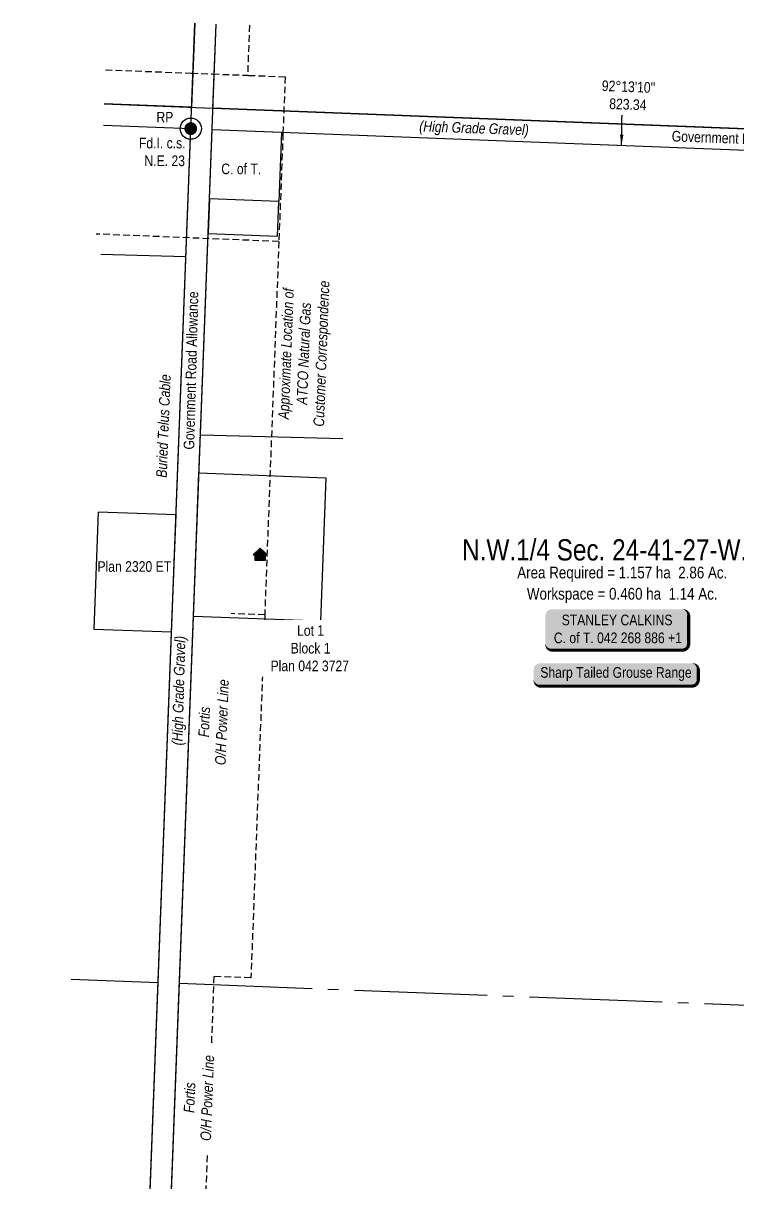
# Model space of a CAD drawing. Extents: x 311053 to 317465, y 5818876 to 5828373.
# Drawn here: x 311941 to 312614, y 5824868 to 5825960 of the extents above; entities that cross this region are included whole.
import ezdxf
from ezdxf.enums import TextEntityAlignment as Align

# ---------------------------------------------------------------- set-up
doc = ezdxf.new("R2010")
doc.units = 0
doc.header["$LTSCALE"] = 5
doc.linetypes.add('foc-QUARTERLINE', pattern=[33, 25, -3, 2, -3])
doc.linetypes.add('UG_PIPE', pattern=[1.875, 1.25, -0.625])
for name, color, linetype in [('35', 37, 'Continuous'), ('AS-OWNER', 7, 'Continuous'), ('AS-PIPE-UG', 44, 'UG_PIPE'), ('AS-PIPE-UG-T', 44, 'Continuous'), ('AS-POWER', 104, 'foc-POWER'), ('AS-POWER-T', 104, 'Continuous'), ('AS-RESIDENCE', 14, 'Continuous'), ('AS-TELEPHONE', 224, 'foc-TEL'), ('AS-TELEPHONE-T', 224, 'Continuous'), ('AS-TELUS', 224, 'foc-TEL'), ('AS-WILDLIFE-BLOCK', 131, 'Continuous'), ('C-SYMBOL', 7, 'Continuous'), ('L-AREAREQUIRED', 7, 'Continuous'), ('L-AREAWORK', 5, 'Continuous'), ('L-BD', 7, 'Continuous'), ('L-MON', 1, 'Continuous'), ('L-ROAD-T', 7, 'Continuous'), ('L-SEC', 7, 'Continuous'), ('L-SECQ', 8, 'foc-QUARTERLINE'), ('L-TITLEDB', 4, 'Continuous'), ('L-TITLEDB-T', 4, 'Continuous')]:
    doc.layers.add(name, color=color, linetype=linetype)
doc.layers.add('T-TEXT', color=48, linetype='Continuous', lineweight=18)
doc.styles.add('100L', font='ARIALN.TTF', dxfattribs={"height": 11})
doc.styles.add('175L', font='ARIALN.TTF', dxfattribs={"height": 20})
doc.styles.add('80', font='ARIALN.TTF', dxfattribs={"height": 10})
doc.styles.add('80CG', font='ARIALN.TTF', dxfattribs={"height": 10})
doc.styles.add('80L', font='ARIALN.TTF', dxfattribs={"height": 10})
doc.styles.add('80LS', font='ARIALNI.TTF', dxfattribs={"height": 10})
doc.styles.add('foc-LtypeFont', font='ARIALN.TTF', dxfattribs={"height": 7.35})
doc.linetypes.add('foc-POWER', pattern='A,6,-1,["P",foc-LtypeFont,S=0.2,R=0,X=-0.625,Y=-0.75],-1.24,4', length=12.24)
doc.linetypes.add('foc-TEL', pattern='A,2,-1,["T",foc-LtypeFont,S=0.2,R=0,X=-0.425,Y=-0.75],-1.24,8', length=12.24)
doc.linetypes.add('foc-TEL-NOLINE', pattern='A,0,-2,["T",foc-LtypeFont,S=0.2,R=0,X=-0.425,Y=-0.75],-10.24', length=12.24)
doc.dimstyles.new('Compass 5 000', dxfattribs={"dimscale": 5, "dimtxt": 9, "dimasz": 2, "dimexe": 0.2, "dimexo": 0.0625, "dimgap": 0.5, "dimtad": 0, "dimtih": 1, "dimtoh": 1, "dimzin": 0, "dimdsep": 46, "dimtxsty": '80CG', "dimcen": 0.1, "dimse1": 1, "dimse2": 1, "dimclrd": 256, "dimclrt": 256, "dimaunit": 1, "dimadec": 4, "dimazin": 0, "dimtfac": 0.06, "dimtofl": 0, "dimtmove": 0, "dimatfit": 1, "dimfxl": 0.2, "dimtolj": 1, "dimtzin": 0, "dimlwd": -1, "dimarcsym": 0})

# ---------------------------------------------------------------- blocks, each defined once
blk = doc.blocks.new('fdia')
at = {"color": 255, "const_width": 1}
blk.add_lwpolyline([(-0.5, 0, 1), (0.5, 0, 1)], format="xyb", close=True, dxfattribs=at)
blk = doc.blocks.new('Fdiaa')
blk.add_blockref('fdia', (0, 0))
blk = doc.blocks.new('fdib')
at = {"color": 1, "const_width": 1.6}
blk.add_lwpolyline([(-0.4, 0, 1), (0.4, 0, 1)], format="xyb", close=True, dxfattribs=at)
at = {"color": 1}
blk.add_circle((0, 0), 0.8, dxfattribs=at)
blk = doc.blocks.new('Fdibb')
blk.add_blockref('fdib', (0, 0))
blk = doc.blocks.new('fdicc')
for name in ['Fdibb', 'Fdiaa']:
    blk.add_blockref(name, (0, 0))
blk = doc.blocks.new('FDI')
blk.add_blockref('fdicc', (0, 0))
blk = doc.blocks.new('*U394')
h = blk.add_hatch(color=59)
edge = h.paths.add_edge_path()
edge.add_line((-61.5, -20), (61.5, -20))
edge.add_arc((61.5, -14), 6, 270, 360)
edge.add_line((67.5, -14), (67.5, 12.5))
edge.add_arc((61.5, 12.5), 6, 0, 90)
edge.add_line((61.5, 18.5), (-61.5, 18.5))
edge.add_arc((-61.5, 12.5), 6, 90, 180)
edge.add_line((-67.5, 12.5), (-67.5, -14))
edge.add_arc((-61.5, -14), 6, 180, 270)
at = {"color": 1, "flags": 128}
blk.add_lwpolyline([(-61.5, -20, 3, 3, 0), (61.5, -20, 3, 3, 0.414214), (67.5, -14, 3, 3, 0), (67.5, 12.5, 3, 0, 0.414214), (61.5, 18.5, 0, 0, 0), (-61.5, 18.5, 0, 0, 0.414214), (-67.5, 12.5, 0, 0, 0), (-67.5, -14, 0, 3, 0.414214)], format="xyseb", close=True, dxfattribs=at)
blk.add_lwpolyline([(-32.2, -14.5, 0, 7.5, 0), (0, 0, 0, 0, 0)], format="xyseb", dxfattribs=at)
at = {"color": 1, "style": '80'}
blk.add_attdef('ENTER_TEXT_001', (-36, -5), '', height=10, dxfattribs=at)
blk = doc.blocks.new('*U393')
h = blk.add_hatch(color=255)
edge = h.paths.add_edge_path()
edge.add_line((-71.5, -11.5), (71.5, -11.5))
edge.add_arc((71.5, -5.5), 6, 270, 360)
edge.add_line((77.5, -5.5), (77.5, 4))
edge.add_arc((71.5, 4), 6, 0, 90)
edge.add_line((71.5, 10), (-71.5, 10))
edge.add_arc((-71.5, 4), 6, 90, 180)
edge.add_line((-77.5, 4), (-77.5, -5.5))
edge.add_arc((-71.5, -5.5), 6, 180, 270)
at = {"color": 131, "flags": 128}
blk.add_lwpolyline([(-71.5, -11.5, 3, 3, 0), (71.5, -11.5, 3, 3, 0.414214), (77.5, -5.5, 3, 3, 0), (77.5, 4, 3, 0, 0.414214), (71.5, 10, 0, 0, 0), (-71.5, 10, 0, 0, 0.414214), (-77.5, 4, 0, 0, 0), (-77.5, -5.5, 0, 3, 0.414214)], format="xyseb", close=True, dxfattribs=at)
at = {"color": 131, "style": '80'}
blk.add_attdef('ENTER_TEXT_001', (-36, -5), '', height=10, dxfattribs=at)
blk = doc.blocks.new('RP')
at = {"layer": '35', "color": 3}
blk.add_circle((0, 0), 10, dxfattribs=at)
at = {"layer": '35', "color": 3, "style": '80'}
blk.add_attdef('RP_001', (-32.4, 5.8), '', height=10, dxfattribs=at)
blk = doc.blocks.new('res_occ')
for points in [[(0.1, 0.89), (-1.26, -0.37), (1.46, -0.37)], [(-0.9, -1.43), (1.1, -1.43), (1.1, -0.37), (-0.9, -0.37)]]:
    blk.add_hatch(color=14).paths.add_polyline_path(points)
at = {"color": 14}
for points in [[(0.1, 0.89), (-1.26, -0.37), (1.46, -0.37)], [(-0.9, -1.43), (1.1, -1.43), (1.1, -0.37), (-0.9, -0.37)]]:
    blk.add_lwpolyline(points, close=True, dxfattribs=at)

msp = doc.modelspace()

# ---------------------------------------------------------------- linework, layer by layer
at = {"layer": 'AS-PIPE-UG'}
for p, q in [((312153.824, 5825957.933), (312152.049, 5825910.814)), ((312181.545, 5825754.241), (312009.321, 5825761.325)), ((312168.199, 5825402.647), (312136.652, 5825403.845))]:
    msp.add_line(p, q, dxfattribs=at)
for points in [[(312018.173, 5825915.984), (312098.974, 5825912.86)], [(312098.974, 5825912.86), (312099.124, 5825912.854), (312119.073, 5825912.082), (312151.899, 5825910.819), (312152.049, 5825910.814)], [(312152.049, 5825910.814), (312152.199, 5825910.808), (312153.053, 5825910.775), (312187.421, 5825909.455), (312185.404, 5825855.907)], [(312185.404, 5825855.907), (312181.545, 5825754.241), (312168.199, 5825402.647), (312155.22, 5825060.707), (312120.346, 5825062.052), (312103.529, 5824619.04)]]:
    msp.add_lwpolyline(points, dxfattribs=at)
at = {"layer": 'AS-POWER', "flags": 128}
for points in [[(311959.937, 5821718.324), (312122.475, 5825959.125)], [(312016.959, 5825883.895), (312119.443, 5825879.922), (313754.647, 5825816.598), (313757.589, 5825894.488)]]:
    msp.add_lwpolyline(points, dxfattribs=at)
at = {"layer": 'AS-TELEPHONE', "linetype": 'foc-TEL-NOLINE', "flags": 128}
msp.add_lwpolyline([(312118.671, 5825859.818), (313060.706, 5825823.303)], dxfattribs=at)
at = {"layer": 'AS-TELUS', "flags": 128}
for points in [[(311940.666, 5821751.304), (311974.493, 5822623.691), (312102.222, 5825959.896)], [(312093.95, 5825739.801), (312013.679, 5825742.192)], [(312107.658, 5825572.06), (312241.825, 5825568.762)]]:
    msp.add_lwpolyline(points, dxfattribs=at)
at = {"layer": 'L-SEC'}
for p, q in [((312016.199, 5825863.794), (312098.574, 5825860.601)), ((312037, 5824252.164), (312098.574, 5825860.601)), ((312057.1, 5824251.395), (312118.674, 5825859.832)), ((312098.574, 5825860.601), (312098.561, 5825860.571)), ((312118.674, 5825859.822), (313723.741, 5825797.599))]:
    msp.add_line(p, q, dxfattribs=at)
at = {"layer": 'L-SEC', "flags": 128}
for points in [[(312102.375, 5825959.89), (312099.343, 5825880.701), (312016.959, 5825883.895)], [(313727.536, 5825898.061), (313724.501, 5825817.7), (312119.443, 5825879.922), (312122.475, 5825959.125)]]:
    msp.add_lwpolyline(points, dxfattribs=at)
at = {"layer": 'L-SECQ'}
for p, q in [((311985.781, 5825059.54), (312067.787, 5825056.383)), ((312087.887, 5825055.608), (313693.382, 5824993.783))]:
    msp.add_line(p, q, dxfattribs=at)
at = {"layer": 'L-TITLEDB', "flags": 128}
for points in [[(312118.671, 5825859.818), (312183.993, 5825857.306), (312181.513, 5825791.982), (312116.19, 5825794.493), (312118.671, 5825859.818)], [(312116.191, 5825794.494), (312114.951, 5825761.832), (312180.274, 5825759.321), (312181.514, 5825791.983)], [(312106.289, 5825536.298), (312225.914, 5825531.749), (312220.789, 5825396.684), (312101.197, 5825401.238), (312106.289, 5825536.298)], [(312084.644, 5825496.73), (312011.278, 5825499.518), (312007.094, 5825389.294), (312080.46, 5825386.506), (312084.644, 5825496.73)]]:
    msp.add_lwpolyline(points, dxfattribs=at)

# ---------------------------------------------------------------- block references
at = {"layer": '35', "linetype": 'Continuous', "xscale": 0.9998991, "yscale": 0.9998991, "zscale": 0.9998991}
msp.add_blockref('RP', (312098.561, 5825860.571), dxfattribs=at).add_auto_attribs({'RP_001': 'RP'})
at = {"layer": 'AS-OWNER', "color": 3}
ref = msp.add_blockref('*U394', (312500.139, 5825389.418), dxfattribs=dict(at, xscale=0.9998991, yscale=0.9998991, zscale=0.9998991))
ref.add_attrib('ENTER_TEXT_001', 'STANLEY CALKINS', (312447.985, 5825392.837), dxfattribs={"layer": '0', "color": 1, "height": 9.99899, "style": '80'})
ref.add_attrib('ENTER_TEXT_002', 'C. of T. 042 268 886 +1', (312440.578, 5825375.994), dxfattribs={"layer": '0', "color": 1, "height": 9.99899, "style": '80'})
at = {"layer": 'AS-RESIDENCE', "linetype": 'Continuous', "xscale": 4.999495499999947, "yscale": 4.999495499999947, "zscale": 4.999495499999947}
msp.add_blockref('res_occ', (312163.469, 5825461.153), dxfattribs=at)
at = {"layer": 'AS-WILDLIFE-BLOCK', "color": 3}
ref = msp.add_blockref('*U393', (312499.152, 5825347.038), dxfattribs=at)
ref.add_attrib('ENTER_TEXT_001', 'Sharp Tailed Grouse Range', (312427.818, 5825343.419), dxfattribs={"layer": '0', "color": 131, "height": 10, "style": '80'})
at = {"layer": 'L-MON', "xscale": 4.999495499999933, "yscale": 4.999495499999933, "zscale": 4.999495499999933}
msp.add_blockref('FDI', (312098.561, 5825860.571), dxfattribs=at)

# ---------------------------------------------------------------- texts
at = {"layer": 'AS-PIPE-UG-T', "insert": (312180.596, 5825578.359), "char_height": 9.99899, "attachment_point": 1, "rotation": 87.826183, "style": '80L'}
msp.add_mtext_dynamic_manual_height_columns('\\pi8.6795;{\\fArial Narrow|b0|i1|c0|p34;Approximate Location of \\P\\pi23.146;ATCO Natural Gas \\P\\pi3.0968;Customer Correspondence }', width=142.38731, gutter_width=50, heights=[0], dxfattribs=at)
at = {"layer": 'AS-TELEPHONE-T', "linetype": 'Continuous', "insert": (312065.908, 5825532.052), "char_height": 9.99899, "attachment_point": 1, "rotation": 87.806016, "style": '80L'}
msp.add_mtext_dynamic_manual_height_columns('{\\fArial Narrow|b0|i1|c0|p34;Buried Telus Cable}', width=97.04885, gutter_width=50, heights=[0], dxfattribs=at)
at = {"layer": 'C-SYMBOL', "color": 3, "style": '175L'}
msp.add_text('N.W.1/4 Sec. 24-41-27-W.4M.', height=19.99798, dxfattribs=at).set_placement((312507.576, 5825447.874), align=Align.BOTTOM_CENTER)
at = {"layer": 'L-AREAREQUIRED', "color": 5, "linetype": 'Continuous', "style": '100L'}
msp.add_text('Area Required = 1.157 ha  2.86 Ac.', height=10.99889, dxfattribs=at).set_placement((312505.04, 5825433.709), align=Align.BOTTOM_CENTER)
at = {"layer": 'L-AREAWORK', "color": 5, "linetype": 'Continuous', "style": '100L'}
msp.add_text('Workspace = 0.460 ha  1.14 Ac.', height=10.99889, dxfattribs=at).set_placement((312505.04, 5825413.711), align=Align.BOTTOM_CENTER)
at = {"layer": 'L-BD', "linetype": 'Continuous', "insert": (312511.164, 5825905.12), "char_height": 9.99899, "width": 15.22649, "attachment_point": 2, "rotation": 357.78, "style": '80L'}
msp.add_mtext("92°13'10'' 823.34", dxfattribs=at)
at = {"layer": 'L-MON', "insert": (312042.278, 5825851.977), "char_height": 10, "attachment_point": 1, "style": '80L'}
msp.add_mtext_dynamic_manual_height_columns('\\pi7.4194;Fd.I. c.s.\\P\\pi12.61;N.E. 23', width=49.41808, gutter_width=50, heights=[0], dxfattribs=at)
at = {"layer": 'L-ROAD-T', "style": '80L'}
for rotation, p in [(357.97324, (312626.111, 5825850.95)), (88.483242, (312098.744, 5825632.808))]:
    msp.add_text('Government Road Allowance', height=9.99899, rotation=rotation, dxfattribs=at).set_placement(p, align=Align.MIDDLE_CENTER)
at = {"layer": 'L-TITLEDB-T', "char_height": 9.99899, "attachment_point": 1, "style": '80L'}
for s, width, insert in [('\\pi1.2334;C. of T.', 38.49993, (312126.072, 5825827.674)), ('\\pi0.30548;Plan 2320 ET', 68.93285, (312010.326, 5825453.192))]:
    msp.add_mtext_dynamic_manual_height_columns(s, width=width, gutter_width=50, heights=[0], dxfattribs=dict(at, insert=insert))
at = {"layer": 'T-TEXT', "style": '80LS'}
for rotation, p in [(357.97324, (312365.38, 5825861.188)), (88.483242, (312087.1, 5825331.285))]:
    msp.add_text('(High Grade Gravel)', height=9.99899, rotation=rotation, dxfattribs=at).set_placement(p, align=Align.MIDDLE_CENTER)

# ---------------------------------------------------------------- leaders
at = {"layer": 'L-BD', "linetype": 'Continuous', "path_type": 1}
msp.add_leader([(312504.317, 5825844.954), (312504.85, 5825873.223)], dimstyle='Compass 5 000', override={"dimgap": 0.5, "dimtad": 0}, dxfattribs=at)

# ---------------------------------------------------------------- next in the draw order: texts
at = {"layer": 'AS-POWER-T', "linetype": 'Continuous', "char_height": 9.99899, "attachment_point": 1, "rotation": 87.80768, "style": '80L', "bg_fill": 3, "box_fill_scale": 1.15, "bg_fill_color": 256, "bg_fill_true_color": 256, "bg_fill_transparency": 0}
for insert in [(312104.253, 5825251.135), (312090.434, 5824897.297)]:
    msp.add_mtext_dynamic_manual_height_columns('\\pi36.542;{\\fArial Narrow|b0|i1|c0|p34;Fortis\\P\\pi10.814;O/H Power Line}', width=101.14323, gutter_width=50, heights=[0], dxfattribs=dict(at, insert=insert))
at = {"layer": 'L-TITLEDB-T', "insert": (312167.28, 5825392.907), "char_height": 9.99899, "attachment_point": 1, "style": '80L', "bg_fill": 2}
msp.add_mtext_dynamic_manual_height_columns('\\pi31.401;Lot 1\\P\\pi25.371;Block 1\\P\\pi6.4407;Plan 042 3727', width=85.3434, gutter_width=50, heights=[0], dxfattribs=at)

doc.saveas('drawing.dxf')
